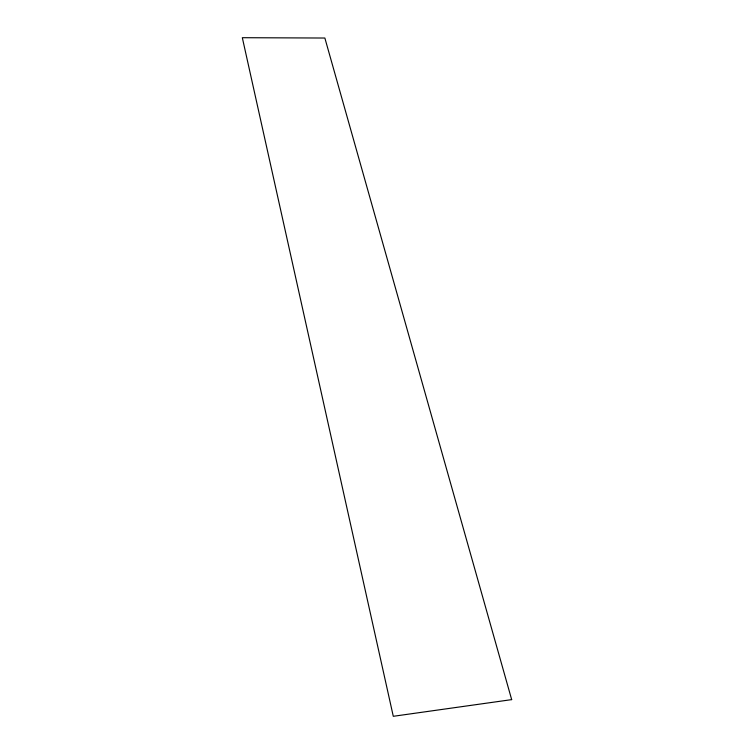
<?xml version="1.0" encoding="UTF-8"?>
<svg xmlns="http://www.w3.org/2000/svg" width="754" height="754" viewBox="0 0 754 754"><rect width="100%" height="100%" fill="white"/><g stroke="black" fill="none" stroke-linecap="round" stroke-linejoin="round"><path stroke-width="1.13" d="M511.674 699.627L393.286 716.3L242.326 37.7L324.861 38.03L511.674 699.627"/></g></svg>
